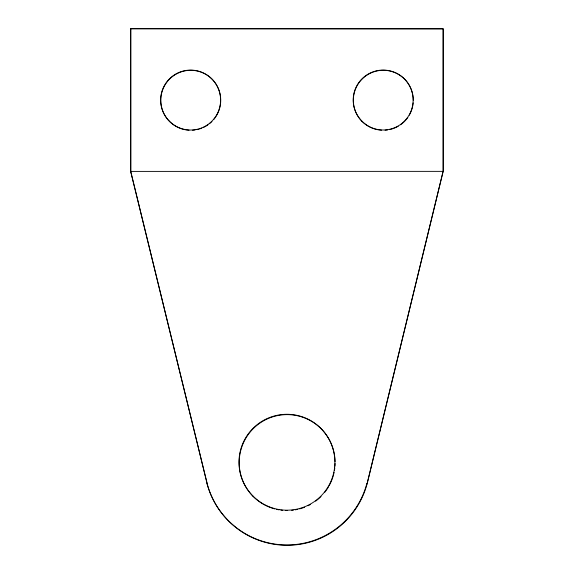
<?xml version="1.0" encoding="UTF-8"?>
<svg xmlns="http://www.w3.org/2000/svg" width="574" height="574" viewBox="0 0 574 574"><rect width="100%" height="100%" fill="white"/><g stroke="black" fill="none" stroke-linecap="round" stroke-linejoin="round"><path stroke-width="0.86" d="M367.051 483.975L443.121 171.368L443.106 28.7L130.671 28.729L130.685 171.404L207.236 483.997A82.728 82.728 0 0 0 367.051 483.975L443.121 171.368L130.685 171.404L207.236 483.997M130.671 28.729L443.243 28.915L443.257 171.59M130.807 28.951L130.822 171.619M366.836 483.645A82.728 82.728 0 0 1 207.027 483.66M335.087 463.462A47.958 47.958 0 0 1 334.965 466.145M334.8 467.932A47.958 47.958 0 0 1 334.42 470.615M334.082 472.38A47.958 47.958 0 0 1 333.465 474.985M333.229 475.839A47.958 47.958 0 0 1 329.11 485.776M328.672 486.551A47.958 47.958 0 0 1 324.633 492.478M321.053 496.481A47.958 47.958 0 0 1 315.621 501.159M310.347 504.539A47.958 47.958 0 0 1 307.965 505.773M304.665 507.215A47.958 47.958 0 0 1 299.556 508.894M297.827 509.325A47.958 47.958 0 0 1 295.187 509.848M293.407 510.121A47.958 47.958 0 0 1 291.614 510.322M287.144 510.53A47.958 47.958 0 0 1 285.364 510.501M282.681 510.322A47.958 47.958 0 0 1 280.887 510.121M279.1 509.856A47.958 47.958 0 0 1 276.46 509.325M274.731 508.901A47.958 47.958 0 0 1 263.94 504.546M263.165 504.108A47.958 47.958 0 0 1 262.777 421.273A47.958 47.958 0 0 1 335.087 461.683M189.025 130.205A29.97 29.97 0 0 1 161.882 92.249A29.97 29.97 0 0 1 204.724 73.759A29.97 29.97 0 0 1 213.715 119.55M211.957 121.473A29.97 29.97 0 0 1 209.352 123.783M207.946 124.831A29.97 29.97 0 0 1 203.433 127.442M201.826 128.131A29.97 29.97 0 0 1 199.35 128.992M198.518 129.229A29.97 29.97 0 0 1 196.832 129.631M195.11 129.932A29.97 29.97 0 0 1 192.498 130.198M413.165 102.861A29.97 29.97 0 0 1 409.262 115.245M407.863 117.44A29.97 29.97 0 0 1 400.494 124.816M398.291 126.215A29.97 29.97 0 0 1 389.373 129.609M387.651 129.918A29.97 29.97 0 0 1 385.039 130.183M381.574 130.183A29.97 29.97 0 0 1 353.354 99.108A29.97 29.97 0 0 1 383.877 70.293A29.97 29.97 0 0 1 413.28 100.256M169.43 121.258A29.97 29.97 0 0 0 219.577 107.819A29.97 29.97 0 0 0 182.862 71.111A29.97 29.97 0 0 0 169.43 121.258M361.979 121.236A29.97 29.97 0 0 0 412.118 107.797A29.97 29.97 0 0 0 375.403 71.09A29.97 29.97 0 0 0 361.979 121.236M253.026 496.151A47.958 47.958 0 0 0 333.257 474.648A47.958 47.958 0 0 0 274.516 415.92A47.958 47.958 0 0 0 253.026 496.151"/></g></svg>
